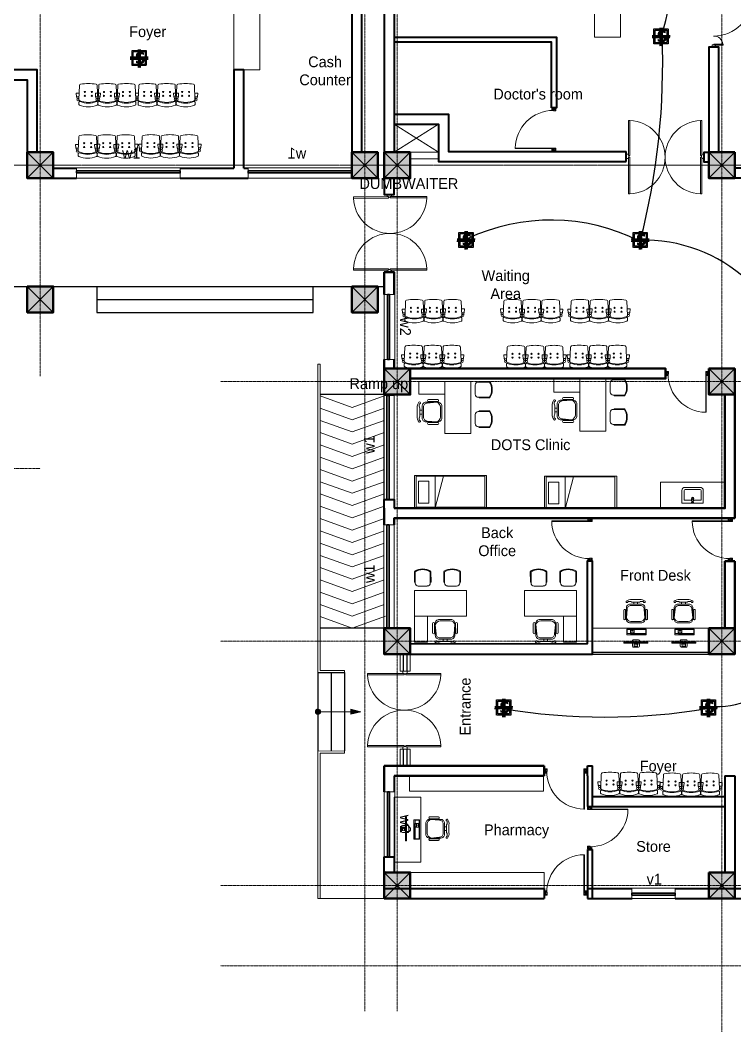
# Model space of a CAD drawing. Header units: millimetres. Extents: x 2419715 to 2617776, y 3786495 to 3864810.
# Drawn here: x 2451994 to 2468513, y 3812938 to 3836176 of the extents above; entities that cross this region are included whole.
import ezdxf

# ---------------------------------------------------------------- set-up
doc = ezdxf.new("R2010")
doc.units = ezdxf.units.MM
doc.header["$MEASUREMENT"] = 0
doc.linetypes.add('CENTER', pattern=[2, 1.25, -0.25, 0.25, -0.25])
doc.linetypes.add('DASHED', pattern=[0.75, 0.5, -0.25])
for name, color, linetype, lineweight in [('0newfurnture', 30, 'Continuous', 15), ('centreline', 52, 'CENTER', 5), ('Column-0.5', 14, 'Continuous', 50), ('Dimension- 0.15', 114, 'Continuous', 15), ('Dimension-137.5', 86, 'Continuous', 13), ('door', 41, 'Continuous', 5), ('Door Opening-0.09', 253, 'Continuous', 9), ('furniture', 34, 'Continuous', 15), ('Furniture Hospital-0.09', 44, 'Continuous', 9), ('Hatch', 9, 'Continuous', 9), ('hatch-1', 53, 'Continuous', 15), ('hidden lines', 205, 'DASHED', 5), ('Railing', 73, 'Continuous', 20), ('Sill Level', 140, 'Continuous', 20), ('stairs', 6, 'Continuous', 25), ('WALL 0.2', 7, 'Continuous', 20), ('wall 0.4', 7, 'Continuous', 40), ('Wall-0.5', 7, 'Continuous', 50), ('WINDOW', 152, 'Continuous', 30), ('Windows Plan', 152, 'Continuous', 35)]:
    doc.layers.add(name, color=color, linetype=linetype, lineweight=lineweight)
for name, color, linetype in [('conduit for speaker', 100, 'Continuous'), ('Speaker', 200, 'CENTER'), ('Text-0.2', 7, 'Continuous')]:
    doc.layers.add(name, color=color, linetype=linetype)
doc.styles.add('5P2', font='verdana.ttf', dxfattribs={"height": 500})
doc.styles.add('arial.', font='arial.ttf')

# ---------------------------------------------------------------- blocks, each defined once
blk = doc.blocks.new("door 3'3")
at = {"layer": 'door'}
for p, q in [((82769.36, -31237.4), (82769.36, -31203.37)), ((82769.84, -31203.37), (82769.36, -31203.37)), ((82769.84, -31237.4), (82769.84, -31203.37))]:
    blk.add_line(p, q, dxfattribs=at)
at = {"layer": 'door', "ltscale": 80}
for points in [[(82769.84, -31239.84), (82767.36, -31239.84), (82767.36, -31239.37), (82766.88, -31239.37), (82766.88, -31236.38), (82767.36, -31236.38), (82767.36, -31235.91), (82769.36, -31235.91), (82769.36, -31237.4), (82769.84, -31237.4)], [(82802.93, -31239.84), (82805.41, -31239.84), (82805.41, -31239.37), (82805.88, -31239.37), (82805.88, -31236.38), (82805.41, -31236.38), (82805.41, -31235.91), (82803.4, -31235.91), (82803.4, -31237.4), (82802.93, -31237.4)]]:
    blk.add_lwpolyline(points, close=True, dxfattribs=at)
blk.add_arc((82769.36, -31237.4), 34.04, 0, 89.20471, dxfattribs=at)
at = {"layer": 'Hatch'}
for centre, radius, start, end in [((82767.7, -31239.85), 2.68, 36.75824, 107.53286), ((82767.27, -31240.34), 1.96, 14.76809, 101.35249), ((82768.07, -31239.12), 3.04, 64.81981, 103.53483), ((82757.2, -31236.2), 10.64, 342.68423, 1.60142), ((82764.36, -31235.92), 4.57, 311.03249, 0.21009), ((82767.3, -31236.13), 3.25, 271.0473, 321.53187), ((82805.07, -31239.85), 2.68, 72.46714, 143.24176), ((82805.47, -31236.13), 3.25, 218.46813, 268.9527), ((82804.7, -31239.12), 3.04, 76.46517, 115.18019), ((82805.49, -31240.34), 1.96, 78.64751, 165.23191), ((82808.41, -31235.92), 4.57, 179.78991, 228.96751), ((82815.57, -31236.2), 10.64, 178.39858, 197.31577)]:
    blk.add_arc(centre, radius, start, end, dxfattribs=at)
blk = doc.blocks.new('desk')
at = {"layer": 'Furniture Hospital-0.09', "lineweight": 0}
for p, q in [((82779.05, -33204.54), (82778.82, -33204.74)), ((82778.82, -33226.13), (82778.82, -33204.74)), ((82778.08, -33213.81), (82775.81, -33213.97)), ((82775.81, -33214.25), (82775.92, -33214.25)), ((82775.81, -33214.27), (82775.9, -33214.27)), ((82775.81, -33216.59), (82775.9, -33216.59)), ((82775.81, -33216.61), (82775.92, -33216.61)), ((82778.08, -33217.05), (82775.81, -33216.89)), ((82775.92, -33212.3), (82778.82, -33212.3)), ((82777.66, -33214.44), (82778.55, -33214.44)), ((82777.66, -33214.46), (82777.66, -33214.44)), ((82777.66, -33214.46), (82778.82, -33214.46)), ((82777.66, -33216.4), (82778.82, -33216.4)), ((82777.66, -33216.43), (82777.66, -33216.4)), ((82777.66, -33216.43), (82778.55, -33216.43)), ((82777.78, -33216.4), (82777.78, -33214.46)), ((82779.63, -33212.3), (82781.02, -33212.3)), ((82775.92, -33218.56), (82778.82, -33218.56)), ((82778.82, -33226.13), (82779.05, -33226.32)), ((82779.63, -33218.56), (82781.02, -33218.56))]:
    blk.add_line(p, q, dxfattribs=at)
at = {"layer": 'Furniture Hospital-0.09', "lineweight": 0, "ltscale": 100}
for p, q in [((82786.19, -33223.54), (82786.19, -33206.09)), ((82786.19, -33206.09), (82791.32, -33206.09)), ((82786.51, -33207.8), (82787.14, -33207.8)), ((82786.51, -33217.09), (82786.51, -33207.8)), ((82786.57, -33206.96), (82786.57, -33206.39)), ((82786.57, -33206.39), (82787.14, -33206.39)), ((82787.14, -33206.96), (82786.57, -33206.96)), ((82787.14, -33206.39), (82787.14, -33206.96)), ((82787.14, -33207.8), (82787.14, -33217.09)), ((82787.44, -33217.12), (82787.44, -33206.33)), ((82787.44, -33206.33), (82791.11, -33206.33)), ((82791.11, -33206.33), (82791.11, -33217.12)), ((82791.32, -33206.09), (82791.32, -33223.54)), ((82787.14, -33217.09), (82786.51, -33217.09)), ((82786.54, -33219.95), (82786.54, -33217.6)), ((82786.54, -33217.6), (82787.14, -33217.6)), ((82787.14, -33217.6), (82787.14, -33219.95)), ((82791.11, -33217.12), (82787.44, -33217.12)), ((82787.5, -33220.04), (82787.5, -33217.45)), ((82787.5, -33217.45), (82788.59, -33217.45)), ((82788.59, -33217.45), (82788.59, -33220.04)), ((82790.54, -33217.57), (82790.99, -33217.57)), ((82790.54, -33218.45), (82790.54, -33217.57)), ((82790.99, -33217.57), (82790.99, -33220.07)), ((82791.32, -33223.54), (82786.19, -33223.54)), ((82787.14, -33219.95), (82786.54, -33219.95)), ((82788.59, -33220.04), (82787.5, -33220.04)), ((82787.5, -33223.2), (82787.5, -33220.34)), ((82787.5, -33220.34), (82791.08, -33220.34)), ((82791.08, -33223.2), (82787.5, -33223.2)), ((82790.03, -33219.2), (82790.03, -33218.45)), ((82790.03, -33218.45), (82790.54, -33218.45)), ((82790.54, -33219.2), (82790.03, -33219.2)), ((82790.54, -33220.07), (82790.54, -33219.2)), ((82790.99, -33220.07), (82790.54, -33220.07)), ((82791.08, -33220.34), (82791.08, -33223.2))]:
    blk.add_line(p, q, dxfattribs=at)
at = {"layer": 'Furniture Hospital-0.09', "ltscale": 6}
for p, q in [((82800.5, -33204.96), (82808.49, -33204.96)), ((82800.5, -33206.58), (82808.49, -33206.58)), ((82813.91, -33213.95), (82815.89, -33213.95)), ((82813.91, -33217.32), (82815.89, -33217.32)), ((82800.5, -33224.69), (82808.49, -33224.69)), ((82800.5, -33226.31), (82808.49, -33226.31))]:
    blk.add_line(p, q, dxfattribs=at)
at = {"layer": 'Furniture Hospital-0.09', "lineweight": 0}
for points in [[(82779.63, -33226.32), (82779.63, -33204.54), (82779.05, -33204.54), (82779.05, -33226.32), (82779.63, -33226.32)], [(82775.23, -33217.86), (82775.23, -33213)], [(82775.81, -33216.89), (82775.81, -33213.97)], [(82775.9, -33216.59), (82775.9, -33214.27)], [(82775.92, -33216.61), (82775.92, -33214.25)], [(82781.72, -33217.86), (82781.72, -33213)]]:
    blk.add_lwpolyline(points, dxfattribs=at)
at = {"layer": 'Furniture Hospital-0.09', "ltscale": 6}
for points in [[(82797.14, -33215.63), (82797.14, -33210.58, -0.414214), (82800.51, -33207.21), (82810.61, -33207.21, -0.418376), (82813.91, -33210.58), (82813.91, -33215.63)], [(82798.2, -33215.63), (82798.2, -33211.34, -0.28028), (82801.57, -33207.21), (82809.51, -33207.97, -0.418376), (82812.81, -33211.34), (82812.81, -33215.63)], [(82816.29, -33208.59, -0.214578), (82815.89, -33212.17), (82815.89, -33215.63)], [(82816.6, -33207.07, -0.207066), (82818.07, -33212.19), (82818.07, -33215.63)], [(82797.14, -33215.63), (82797.14, -33220.69, 0.414214), (82800.51, -33224.06), (82810.61, -33224.06, 0.418376), (82813.91, -33220.69), (82813.91, -33215.63)], [(82798.2, -33215.63), (82798.2, -33219.93, 0.28028), (82801.57, -33224.06), (82809.51, -33223.3, 0.418376), (82812.81, -33219.93), (82812.81, -33215.63)], [(82816.29, -33222.68, 0.214578), (82815.89, -33219.1), (82815.89, -33215.63)], [(82816.6, -33224.2, 0.207066), (82818.07, -33219.08), (82818.07, -33215.63)]]:
    blk.add_lwpolyline(points, format="xyb", dxfattribs=at)
at = {"layer": 'Furniture Hospital-0.09', "lineweight": 0}
for points in [[(82778.08, -33213.81, -0.263666), (82778.48, -33213.95), (82778.55, -33214.07), (82778.55, -33214.44)], [(82778.08, -33217.05, 0.263666), (82778.48, -33216.91), (82778.55, -33216.79), (82778.55, -33216.43)]]:
    blk.add_lwpolyline(points, format="xyb", dxfattribs=at)
for centre, radius in [((82775.38, -33213.84), 0.0699), ((82775.38, -33214.41), 0.0699), ((82775.38, -33214.99), 0.0699), ((82775.38, -33215.57), 0.0699), ((82775.38, -33216.15), 0.0699), ((82775.38, -33216.73), 0.0699), ((82775.38, -33217.31), 0.0699), ((82779.34, -33213.98), 0.0463), ((82779.34, -33216.88), 0.0463), ((82775.38, -33217.89), 0.0699)]:
    blk.add_circle(centre, radius, dxfattribs=at)
at = {"layer": 'Furniture Hospital-0.09', "ltscale": 6}
for centre, radius, start, end in [((82800.65, -33205.77), 0.824, 100.57806, 259.64196), ((82808.49, -33205.77), 0.812, 270, 90), ((82816.19, -33207.78), 0.823, 59.8228, 277.53485), ((82800.65, -33225.5), 0.824, 100.35804, 259.42194), ((82808.49, -33225.5), 0.812, 270, 90), ((82816.19, -33223.49), 0.823, 82.46515, 300.1772)]:
    blk.add_arc(centre, radius, start, end, dxfattribs=at)
at = {"layer": 'Furniture Hospital-0.09', "lineweight": 0}
for centre, start, end in [((82775.92, -33213), 90, 180), ((82781.02, -33213), 0, 90), ((82775.92, -33217.86), 180, 270), ((82781.02, -33217.86), 270, 0)]:
    blk.add_arc(centre, 0.695, start, end, dxfattribs=at)
blk = doc.blocks.new('BANCAS')
at = {"layer": 'Furniture Hospital-0.09'}
for p, q in [((-0.236, -0.247), (-0.314, -0.247)), ((-0.309, -0.347), (-0.314, -0.247)), ((0.314, -0.25), (0.236, -0.25)), ((0.309, -0.35), (0.314, -0.25)), ((-0.241, -0.347), (-0.309, -0.347)), ((-0.294, -0.405), (-0.3, -0.347)), ((-0.256, -0.405), (-0.25, -0.347)), ((0.309, -0.35), (0.241, -0.35)), ((0.256, -0.409), (0.25, -0.35)), ((0.294, -0.409), (0.3, -0.35))]:
    blk.add_line(p, q, dxfattribs=at)
blk.add_lwpolyline([(0.227, -0.048, 0.346546), (0.203, -0.019, 0.095695), (-0.203, -0.019, 0.346546), (-0.227, -0.048), (-0.244, -0.417, 0.318973), (-0.225, -0.447, 0.193005), (0.225, -0.447, 0.318973), (0.244, -0.417)], format="xyb", close=True, dxfattribs=at)
blk.add_lwpolyline([(-0.245, -0.522), (-0.245, -0.489, -0.522832), (-0.218, -0.471, 0.18), (0.218, -0.471, -0.522832), (0.245, -0.489), (0.245, -0.547, -0.306573), (0.232, -0.565, -0.192782), (-0.232, -0.565, -0.306573), (-0.245, -0.547), (-0.245, -0.504)], format="xyb", dxfattribs=at)
for centre, radius in [((-0.09, -0.22), 0.015), ((0.09, -0.22), 0.015), ((-0.275, -0.422), 0.025), ((-0.09, -0.32), 0.015), ((0.09, -0.32), 0.015), ((0.275, -0.425), 0.025)]:
    blk.add_circle(centre, radius, dxfattribs=at)
blk = doc.blocks.new('A$C72AE6952')
at = {"ltscale": 20, "xscale": 800, "yscale": 800, "zscale": 800, "row_count": 1, "column_count": 3, "row_spacing": 0, "column_spacing": 440.0000000000001}
blk.add_blockref('BANCAS', (-440, 0), dxfattribs=at)
blk = doc.blocks.new('MAIN DOOR')
at = {"layer": 'door', "ltscale": 1000}
for points in [[(2313.47, 188.53), (2347.4, 188.53), (2347.4, 187.28), (2313.47, 187.28)], [(2381.32, 188.53), (2348.88, 188.53), (2348.88, 187.28), (2381.32, 187.28)]]:
    blk.add_lwpolyline(points, close=True, dxfattribs=at)
for points in [[(2346.08, 190.6), (2346.08, 188.53)], [(2348.88, 188.12), (2347.4, 188.12), (2347.4, 188.53), (2346.08, 188.53), (2346.08, 190.6), (2350.2, 190.6)], [(2347.4, 188.12), (2348.88, 188.12), (2348.88, 188.53), (2350.2, 188.53), (2350.2, 190.6), (2346.08, 190.6)], [(2350.2, 190.6), (2350.2, 188.53)], [(2313.41, 120.66), (2347.33, 120.66), (2347.33, 121.91), (2313.41, 121.91), (2313.41, 120.66)], [(2348.82, 121.07), (2347.33, 121.07), (2347.33, 120.66), (2346.01, 120.66), (2346.01, 118.6), (2350.14, 118.6)], [(2347.33, 121.07), (2348.82, 121.07), (2348.82, 120.66), (2350.14, 120.66), (2350.14, 118.6), (2346.01, 118.6)], [(2381.26, 120.66), (2348.82, 120.66), (2348.82, 121.91), (2381.26, 121.91), (2381.26, 120.66)], [(2346.01, 118.6), (2346.01, 120.66)], [(2350.14, 118.6), (2350.14, 120.66)]]:
    blk.add_lwpolyline(points, dxfattribs=at)
at = {"layer": 'Door Opening-0.09', "ltscale": 1000}
for centre, radius, start, end in [((2347.4, 188.53), 33.94, 182.11678, 357.88255), ((2347.33, 120.66), 33.95, 2.11669, 177.88264)]:
    blk.add_arc(centre, radius, start, end, dxfattribs=at)
at = {"layer": 'WINDOW', "ltscale": 5}
blk.add_line((2350.14, 190.6), (2350.14, 190.6), dxfattribs=at)
blk = doc.blocks.new("door 5'")
at = {"layer": 'door', "ltscale": 1000}
for points in [[(2177525, 4317078), (2177525, 4317062), (2177516, 4317062), (2177516, 4317020), (2177473, 4317020), (2177474, 4317105)], [(2177525, 4317062), (2177525, 4317105), (2177474, 4317105), (2177473, 4317020)], [(2177473, 4317020), (2177516, 4317020)], [(2177474, 4317105), (2177516, 4317105)], [(2178697, 4316120), (2178697, 4317060), (2178671, 4317060), (2178671, 4316120), (2178697, 4316120)], [(2178689, 4317076), (2178689, 4317060), (2178697, 4317060), (2178697, 4317018), (2178740, 4317018), (2178740, 4317104)], [(2178689, 4317060), (2178689, 4317104), (2178740, 4317104), (2178740, 4317018)], [(2178740, 4317018), (2178697, 4317018)]]:
    blk.add_lwpolyline(points, dxfattribs=at)
blk.add_lwpolyline([(2177516, 4316839), (2177516, 4317062), (2177543, 4317062), (2177543, 4316839)], close=True, dxfattribs=at)
at = {"layer": 'Door Opening-0.09', "ltscale": 1000}
for centre, radius, start, end in [((2177516, 4317062), 224, 276.6944, 2.344), ((2178697, 4317076), 957, 180.3416, 268.4244)]:
    blk.add_arc(centre, radius, start, end, dxfattribs=at)
at = {"layer": 'WINDOW', "ltscale": 5}
blk.add_line((2177474, 4317104), (2177474, 4317104), dxfattribs=at)
blk = doc.blocks.new('d1')
at = {"layer": 'door'}
for p, q in [((2442.75, 10745.72), (2408.32, 10745.72)), ((2442.75, 10746.15), (2408.33, 10746.15)), ((2408.33, 10746.15), (2408.33, 10745.72))]:
    blk.add_line(p, q, dxfattribs=at)
at = {"layer": 'door', "ltscale": 80}
for points in [[(2445, 10779.7), (2445, 10781.99), (2444.56, 10781.99), (2444.56, 10782.43), (2441.8, 10782.43), (2441.8, 10781.99), (2441.36, 10781.99), (2441.36, 10780.14), (2442.75, 10780.14), (2442.75, 10779.7)], [(2445, 10746.15), (2445, 10743.87), (2444.56, 10743.87), (2444.56, 10743.43), (2441.8, 10743.43), (2441.8, 10743.87), (2441.36, 10743.87), (2441.36, 10745.72), (2442.75, 10745.72), (2442.75, 10746.15)]]:
    blk.add_lwpolyline(points, close=True, dxfattribs=at)
at = {"layer": 'Door Opening-0.09', "ltscale": 80}
blk.add_arc((2442.75, 10745.72), 34.42, 90, 179.27403, dxfattribs=at)
at = {"layer": 'hidden lines'}
for centre, radius, start, end in [((2441.64, 10791.37), 9.82, 268.39858, 287.31577), ((2441.38, 10784.76), 4.22, 269.78991, 318.96751), ((2444.33, 10781.34), 2.81, 166.46517, 205.18019), ((2445.01, 10781.68), 2.48, 162.46714, 233.24176), ((2441.57, 10782.05), 3, 308.46813, 358.9527), ((2445.46, 10782.07), 1.81, 168.64751, 255.23191), ((2441.64, 10734.49), 9.82, 72.68423, 91.60142), ((2441.38, 10741.1), 4.22, 41.03249, 90.21009), ((2444.33, 10744.52), 2.81, 154.81981, 193.53483), ((2445.01, 10744.18), 2.48, 126.75824, 197.53286), ((2441.57, 10743.81), 3, 1.0473, 51.53187), ((2445.46, 10743.79), 1.81, 104.76809, 191.35249)]:
    blk.add_arc(centre, radius, start, end, dxfattribs=at)
blk = doc.blocks.new('2ft column')
at = {"layer": 'Hatch', "ltscale": 5}
h = blk.add_hatch(color=256, dxfattribs=at)
h.dxf.hatch_style = 1
h.paths.add_polyline_path([(2207385, 4176559), (2207985, 4176559), (2207985, 4175959), (2207385, 4175959)])
at = {"layer": 'Column-0.5', "ltscale": 5}
blk.add_lwpolyline([(2207385, 4176559), (2207985, 4176559), (2207985, 4175959), (2207385, 4175959)], close=True, dxfattribs=at)
at = {"layer": 'Defpoints', "ltscale": 5}
for points in [[(2207985, 4176559), (2207385, 4175959)], [(2207985, 4175959), (2207385, 4176559)]]:
    blk.add_lwpolyline(points, dxfattribs=at)
blk = doc.blocks.new('main grid')
at = {"layer": 'centreline', "ltscale": 5}
for p, q in [((2533911, 4018930), (2533911, 3991299)), ((2541411, 4018930), (2541411, 3976624)), ((2542161, 4018930), (2542161, 3976624)), ((2549661, 4018930), (2549661, 3976624)), ((2559388, 3996172), (2515045, 3996172)), ((2559988, 3996172), (2515645, 3996172)), ((2559988, 3991172), (2538074, 3991172)), ((2533911, 3989164), (2515100, 3989164)), ((2559988, 3985172), (2538074, 3985172)), ((2559988, 3979531), (2538074, 3979531))]:
    blk.add_line(p, q, dxfattribs=at)
at = {"layer": 'Hatch'}
for p in [(326226, -180087), (333726, -180087), (326226, -183187), (333726, -183187), (334476, -185087), (341976, -185087), (334476, -191087), (341976, -191087), (334476, -196728), (341976, -196728)]:
    blk.add_blockref('2ft column', p, dxfattribs=at)
at = {"layer": 'Hatch', "xscale": -1}
for p in [(4749846, -180087), (4757346, -180087)]:
    blk.add_blockref('2ft column', p, dxfattribs=at)
blk = doc.blocks.new('TAP')
at = {"layer": 'Furniture Hospital-0.09', "linetype": 'Continuous'}
for p, q in [((0, 38), (0, -38)), ((5, 38), (0, 38)), ((5, 38), (5, -38)), ((30, 25), (5, 25)), ((30, 0), (5, 0)), ((30, 25), (30, -25)), ((56, 16), (30, 16)), ((51, 7), (48, 8)), ((59, 19), (57, 22)), ((73, 24), (73, 27)), ((88, 20), (89, 22)), ((97, 15), (125, 12)), ((97, 8), (100, 9)), ((5, -38), (0, -38)), ((30, -25), (5, -25)), ((56, -16), (30, -16)), ((51, -8), (48, -9)), ((60, -20), (58, -22)), ((74, -24), (74, -27)), ((88, -19), (90, -22)), ((97, -7), (100, -8)), ((97, -15), (125, -12))]:
    blk.add_line(p, q, dxfattribs=at)
for radius in [21.2, 19.7]:
    blk.add_circle((74, 0), radius, dxfattribs=at)
for centre, radius, start, end in [((74, 0), 27.2, 163.0512, 199.0512), ((74, 0), 24.2, 127.0512, 163.0512), ((74, 0), 27.2, 91.0512, 127.0512), ((74, 0), 24.2, 55.0512, 91.0512), ((74, 0), 27.2, 19.0512, 55.0512), ((74, 0), 24.2, 343.0512, 19.0512), ((95, 0), 32.6, 337.45, 22.55), ((74, 0), 24.2, 199.0512, 235.0512), ((74, 0), 27.2, 235.0512, 271.0512), ((74, 0), 24.2, 271.0512, 307.0512), ((74, 0), 27.2, 307.0512, 343.0512)]:
    blk.add_arc(centre, radius, start, end, dxfattribs=at)
blk = doc.blocks.new('bazin')
at = {"layer": '0newfurnture', "ltscale": 5}
for p, q in [((2434577, 4011590), (2435069, 4011590)), ((2434577, 4011295), (2434577, 4011590)), ((2434626, 4011295), (2434626, 4011516)), ((2434626, 4011516), (2434799, 4011516)), ((2434847, 4011516), (2435020, 4011516)), ((2435020, 4011516), (2435020, 4011295)), ((2435069, 4011590), (2435069, 4011295)), ((2434996, 4011270), (2434651, 4011270)), ((2434996, 4011221), (2434651, 4011221))]:
    blk.add_line(p, q, dxfattribs=at)
blk.add_circle((2434823, 4011477), 25.6, dxfattribs=at)
for centre, radius, start, end in [((2434651, 4011295), 73.8, 180, 270), ((2434651, 4011295), 24.6, 180, 270), ((2434996, 4011295), 73.8, 270, 0), ((2434996, 4011295), 24.6, 270, 0)]:
    blk.add_arc(centre, radius, start, end, dxfattribs=at)
at = {"layer": '0newfurnture', "ltscale": 5, "xscale": 0.9842520018725999, "yscale": 0.9842520018725999, "zscale": 0.9842520018725999, "rotation": 270}
blk.add_blockref('TAP', (2434823, 4011590), dxfattribs=at)
blk = doc.blocks.new('ADHIKRIT')
at = {"layer": 'furniture'}
for p, q in [((-245, 1046), (-569, 1047)), ((900, 1351), (0, 1351)), ((0, 1351), (0, -450)), ((0, 741), (0, 1351)), ((900, -450), (900, 1351)), ((1187, 1121), (1153, 1121)), ((1187, 1145), (1558, 1147)), ((1187, 1145), (1187, 1121)), ((1187, 1121), (1545, 1123)), ((-245, 980), (-569, 981)), ((1048, 956), (1048, 1014)), ((1050, 758), (1050, 711)), ((1050, 700), (1050, 711)), ((-789, 683), (-869, 683)), ((-789, 547), (-869, 547)), ((1189, 595), (1157, 595)), ((1187, 595), (1187, 571)), ((1187, 571), (1558, 573)), ((1189, 595), (1286, 595)), ((1287, 595), (1545, 597)), ((-900, 0), (0, 0)), ((-900, -450), (-900, 0)), ((-247, 247), (-571, 248)), ((-247, 182), (-571, 182)), ((1189, 102), (1157, 102)), ((1187, 126), (1558, 124)), ((1187, 102), (1187, 126)), ((1189, 102), (1286, 101)), ((1287, 101), (1545, 100)), ((1048, -260), (1048, -318)), ((1050, -4), (1050, -14)), ((1050, -61), (1050, -14)), ((0, -450), (-900, -450)), ((0, -450), (900, -450)), ((1187, -425), (1153, -425)), ((1187, -425), (1545, -426)), ((1187, -449), (1187, -425)), ((1187, -449), (1558, -450))]:
    blk.add_line(p, q, dxfattribs=at)
for points in [[(-897, 962, 0.207066), (-957, 755), (-957, 615)], [(-885, 900, 0.214578), (-869, 755), (-869, 615)], [(-110, 614), (-109, 818, 0.414214), (-246, 955), (-655, 956, 0.418376), (-789, 820), (-789, 615)], [(-153, 614), (-152, 788, 0.28028), (-288, 955), (-610, 925, 0.418376), (-744, 789), (-745, 615)], [(-899, 268, -0.207066), (-958, 476), (-957, 615)], [(-886, 330, -0.214578), (-870, 475), (-869, 615)], [(-110, 614), (-110, 409, -0.414214), (-247, 273), (-656, 274, -0.418376), (-790, 410), (-789, 615)], [(-153, 614), (-153, 440, -0.28028), (-290, 273), (-612, 304, -0.418376), (-745, 441), (-745, 615)]]:
    blk.add_lwpolyline(points, format="xyb", dxfattribs=at)
for centre, radius, start, end in [((-569, 1014), 32.9, 89.8702, 269.8702), ((-245, 1013), 32.9, 269.8702, 89.8702), ((1154, 1015), 106, 90.3083, 180.3083), ((1203, 1157), 39.5, 294.3355, 296.5711), ((1099, 860), 518, 329.4756, 30.5244), ((1099, 860), 542, 328.0257, 31.9845), ((-881, 933), 33.3, 262.3354, 120.0474), ((1753, 864), 711, 172.5908, 188.6233), ((1157, 701), 106, 180.3083, 270.3083), ((-882, 297), 33.3, 239.693, 97.4051), ((-571, 215), 32.9, 89.8702, 269.8702), ((-253, 214), 33.4, 280.4483, 79.5122), ((1157, -4), 106, 89.6917, 179.6917), ((1099, -163), 518, 329.4756, 30.5244), ((1099, -163), 542, 328.0155, 31.9743), ((1753, -168), 711, 171.3767, 187.4092), ((1154, -319), 106, 179.6917, 269.6917), ((1203, -461), 39.5, 63.4289, 65.6645)]:
    blk.add_arc(centre, radius, start, end, dxfattribs=at)
blk = doc.blocks.new('BED')
at = {"layer": 'Furniture Hospital-0.09'}
for p, q in [((-2.12, 0.475), (-2.12, -0.475)), ((-2.12, -0.475), (-2.12, 0.475)), ((-0.008, 0.475), (-2.12, 0.475)), ((-2.07, 0.475), (-2.07, -0.475)), ((-0.058, 0.455), (-2.07, 0.455)), ((-0.855, -0.455), (-0.61, 0.475)), ((-0.61, 0.475), (-0.61, -0.455)), ((-0.425, 0.336), (-0.426, -0.303)), ((-0.425, 0.336), (-0.121, 0.336)), ((-0.121, -0.303), (-0.121, 0.336)), ((-0.058, -0.475), (-0.058, 0.475)), ((-0.008, -0.475), (-0.008, 0.475)), ((-2.12, -0.475), (-0.008, -0.475)), ((-2.07, -0.455), (-0.058, -0.455)), ((-0.426, -0.303), (-0.121, -0.303))]:
    blk.add_line(p, q, dxfattribs=at)
blk = doc.blocks.new('w1')
at = {"layer": 'Sill Level'}
blk.add_lwpolyline([(2460641, 3827503), (2460641, 3825103), (2460401, 3825103), (2460401, 3827503)], close=True, dxfattribs=at)
at = {"layer": 'Windows Plan'}
blk.add_lwpolyline([(2460521, 3825103), (2460521, 3827503), (2460473, 3827503), (2460473, 3825103)], close=True, dxfattribs=at)
at = {"layer": 'Text-0.2', "ltscale": 5, "insert": (2460188, 3826157), "char_height": 250, "attachment_point": 7, "rotation": 90.0008, "style": 'arial.'}
blk.add_mtext('{\\fStylus BT|b0|i0|c0|p34;w1}', dxfattribs=at)
blk = doc.blocks.new('w2')
at = {"layer": 'Sill Level'}
blk.add_lwpolyline([(2444138, 3818930), (2445638, 3818930), (2445638, 3818690), (2444138, 3818690)], close=True, dxfattribs=at)
at = {"layer": 'Windows Plan'}
blk.add_lwpolyline([(2445638, 3818810), (2444138, 3818810), (2444138, 3818762), (2445638, 3818762)], close=True, dxfattribs=at)
at = {"layer": 'Text-0.2', "ltscale": 5, "insert": (2444664, 3819054), "char_height": 250, "attachment_point": 7, "rotation": 0.0008, "style": 'arial.'}
blk.add_mtext('{\\fStylus BT|b0|i0|c0|p34;w2}', dxfattribs=at)
blk = doc.blocks.new('v1')
at = {"layer": 'Sill Level'}
blk.add_lwpolyline([(2446591, 3818940), (2447591, 3818940), (2447591, 3818700), (2446591, 3818700)], close=True, dxfattribs=at)
at = {"layer": 'Windows Plan'}
blk.add_lwpolyline([(2447591, 3818820), (2446591, 3818820), (2446591, 3818772), (2447591, 3818772)], close=True, dxfattribs=at)
at = {"layer": 'Text-0.2', "ltscale": 5, "insert": (2446930, 3819021), "char_height": 250, "attachment_point": 7, "rotation": 0.0008, "style": 'arial.'}
blk.add_mtext('{\\fStylus BT|b0|i0|c0|p34;v1}', dxfattribs=at)
blk = doc.blocks.new('Speaker')
at = {"layer": 'Speaker', "ltscale": 3}
for p, q in [((1441963.9, -1133851.7), (1442123.7, -1133851.7)), ((1442033.3, -1133785.1), (1442033.3, -1133947.9)), ((1442043.3, -1133785.1), (1442043.3, -1133947.9)), ((1442053.3, -1133785.6), (1442053.3, -1133947.9)), ((1441963.2, -1133871.7), (1442122.2, -1133871.7)), ((1441964.3, -1133861.7), (1442123.3, -1133861.7))]:
    blk.add_line(p, q, dxfattribs=at)
for points in [[(1441980.9, -1133794.7), (1442105.8, -1133794.7), (1442105.8, -1133928.6), (1441980.9, -1133928.6)], [(1441990.9, -1133804.7), (1442095.8, -1133804.7), (1442095.8, -1133918.6), (1441990.9, -1133918.6)]]:
    blk.add_lwpolyline(points, close=True, dxfattribs=at)
at = {"layer": 'Speaker', "ltscale": 3, "insert": (1442003.5, -1133810.2), "char_height": 99.941, "width": 119.93, "attachment_point": 1, "style": '5P2'}
blk.add_mtext('{\\fVerdana|b1|i0|c0|p34;S}', dxfattribs=at)

msp = doc.modelspace()

# ---------------------------------------------------------------- hatches: boundary and pattern name
at = {"layer": 'Dimension- 0.15', "ltscale": 5}
h = msp.add_hatch(dxfattribs=at)
h.set_pattern_fill('ANSI31', color=256, scale=25.555556)
h.set_pattern_definition([(45, (340362.5542, 4615406.3756), (-2.258813329, 2.258813329), [])])
h.paths.add_polyline_path([(2458878, 3820137), (2458878, 3820197), (2458819, 3820197, 0.414214)])
h.paths.add_polyline_path([(2458878, 3820137, 0.414214), (2458937, 3820197), (2458878, 3820197)])
h.paths.add_polyline_path([(2458878, 3820197), (2458937, 3820197, 0.414214), (2458878, 3820256)])
h.paths.add_polyline_path([(2458819, 3820197), (2458878, 3820197), (2458878, 3820256, 0.414214)])

# ---------------------------------------------------------------- linework, layer by layer
at = {"layer": '0newfurnture', "ltscale": 5}
msp.add_lwpolyline([(2466792, 3825499), (2468281, 3825499), (2468281, 3824899), (2466792, 3824899)], close=True, dxfattribs=at)
at = {"layer": 'centreline', "ltscale": 5}
for p, q in [((2452461, 3855582), (2452461, 3827952)), ((2468211, 3855582), (2468211, 3807642)), ((2484429, 3832824), (2441910, 3832824)), ((2484429, 3814324), (2456625, 3814324))]:
    msp.add_line(p, q, dxfattribs=at)
at = {"layer": 'conduit for speaker', "ltscale": 5}
for centre, radius, start, end in [((2454277, 3839061), 12965, 345.547, 10.3361), ((2450414, 3835170), 16431, 345.5577, 2.2835), ((2464259, 3827012), 4544, 63.314, 115.187), ((2466435, 3827610), 3479, 2.6773, 92.2314), ((2468102, 3822187), 1874, 264.664, 22.5766), ((2465509, 3834532), 14458, 260.579, 279.421)]:
    msp.add_arc(centre, radius, start, end, dxfattribs=at)
at = {"layer": 'Dimension- 0.15', "ltscale": 5}
for p, q in [((2459637, 3820254), (2459637, 3820139)), ((2459867, 3820197), (2459637, 3820254)), ((2459637, 3820139), (2459867, 3820197))]:
    msp.add_line(p, q, dxfattribs=at)
msp.add_lwpolyline([(2459637, 3820197), (2458878, 3820197)], dxfattribs=at)
msp.add_circle((2458878, 3820197), 59.1, dxfattribs=at)
msp.add_solid([(2459637, 3820254), (2459867, 3820197), (2459637, 3820139)], dxfattribs=at)
at = {"layer": 'Dimension-137.5', "ltscale": 5}
msp.add_line((2459637, 3820197), (2459867, 3820197), dxfattribs=at)
at = {"layer": 'Furniture Hospital-0.09', "ltscale": 30}
for points in [[(2465871, 3837984), (2465271, 3837984), (2465271, 3835784), (2465871, 3835784)], [(2457531, 3837024), (2456931, 3837024), (2456931, 3835024), (2457531, 3835024)]]:
    msp.add_lwpolyline(points, close=True, dxfattribs=at)
at = {"layer": 'Furniture Hospital-0.09', "ltscale": 5}
msp.add_lwpolyline([(2465223, 3822124), (2467911, 3822124)], dxfattribs=at)
at = {"layer": 'Furniture Hospital-0.09'}
for points in [[(2460994, 3818729), (2464086, 3818729), (2464086, 3818359), (2460994, 3818359)], [(2460641, 3818220), (2461255, 3818220), (2461255, 3816717), (2460641, 3816717)], [(2461011, 3816483), (2464103, 3816483), (2464103, 3816113), (2461011, 3816113)]]:
    msp.add_lwpolyline(points, close=True, dxfattribs=at)
at = {"layer": 'Hatch', "ltscale": 5}
for points in [[(2461661, 3833774), (2460641, 3833124)], [(2460641, 3833774), (2461661, 3833124)]]:
    msp.add_lwpolyline(points, dxfattribs=at)
at = {"layer": 'hatch-1', "color": 4, "lineweight": 0, "ltscale": 5}
for points in [[(2460411, 3827496), (2459670, 3827227), (2458929, 3827496)], [(2460411, 3827212), (2459670, 3826944), (2458929, 3827212)], [(2460411, 3826929), (2459670, 3826660), (2458929, 3826929)], [(2460411, 3826645), (2459670, 3826377), (2458929, 3826645)], [(2460411, 3826362), (2459670, 3826093), (2458929, 3826362)], [(2460411, 3826078), (2459670, 3825810), (2458929, 3826078)], [(2460411, 3825795), (2459670, 3825526), (2458929, 3825795)], [(2460411, 3825511), (2459670, 3825243), (2458929, 3825511)], [(2460411, 3825228), (2459670, 3824959), (2458929, 3825228)], [(2460411, 3824944), (2459670, 3824676), (2458929, 3824944)], [(2460411, 3824661), (2459670, 3824392), (2458929, 3824661)], [(2460411, 3824377), (2459670, 3824109), (2458929, 3824377)], [(2460411, 3824094), (2459670, 3823825), (2458929, 3824094)], [(2460411, 3823810), (2459670, 3823542), (2458929, 3823810)], [(2460411, 3823527), (2459670, 3823258), (2458929, 3823527)], [(2460411, 3823243), (2459670, 3822975), (2458929, 3823243)], [(2460411, 3822960), (2459670, 3822691), (2458929, 3822960)], [(2460411, 3822676), (2459670, 3822408), (2458929, 3822676)], [(2460437, 3822402), (2459670, 3822124), (2458929, 3822393)]]:
    msp.add_lwpolyline(points, dxfattribs=at)
at = {"layer": 'Railing', "ltscale": 5}
msp.add_lwpolyline([(2458878, 3828225), (2458929, 3828225), (2458929, 3821152), (2459491, 3821152), (2459491, 3821101), (2458878, 3821101)], close=True, dxfattribs=at)
msp.add_lwpolyline([(2460411, 3815884), (2458878, 3815884), (2458878, 3819288), (2459491, 3819292), (2459491, 3819242), (2458928, 3819238), (2458928, 3815884), (2460411, 3815884)], dxfattribs=at)
at = {"layer": 'stairs', "ltscale": 5}
for p, q in [((2460411, 3822124), (2458929, 3822124)), ((2458878, 3821101), (2458878, 3819288)), ((2459184, 3821101), (2459184, 3819288))]:
    msp.add_line(p, q, dxfattribs=at)
for points in [[(2444661, 3832524), (2444661, 3830024), (2460411, 3830024)], [(2453764, 3830024), (2453764, 3829424), (2458764, 3829424), (2458764, 3830024)], [(2453764, 3829724), (2458764, 3829724)], [(2460411, 3827524), (2458929, 3827524)], [(2458878, 3821101), (2459491, 3821101)], [(2459491, 3821101), (2459491, 3819292)]]:
    msp.add_lwpolyline(points, dxfattribs=at)
at = {"layer": 'WALL 0.2', "ltscale": 5}
for points in [[(2461011, 3833124), (2461661, 3833124)], [(2461011, 3832974), (2461661, 3832974)], [(2460411, 3827524), (2460411, 3824899)], [(2460641, 3827524), (2460641, 3824899)], [(2460775, 3821524), (2460775, 3821134)], [(2461005, 3821524), (2461005, 3821134)], [(2461005, 3821134), (2460775, 3821134)], [(2460775, 3819334), (2460775, 3818943)], [(2461005, 3819334), (2460775, 3819334)], [(2461005, 3819334), (2461005, 3818943)]]:
    msp.add_lwpolyline(points, dxfattribs=at)
at = {"layer": 'wall 0.4', "ltscale": 5}
for p, q in [((2462609, 3833142), (2464273, 3833142)), ((2466001, 3832912), (2466001, 3833142)), ((2465103, 3818713), (2465103, 3818943)), ((2465103, 3818943), (2465223, 3818943)), ((2465223, 3818010), (2465223, 3818943)), ((2460411, 3818713), (2460411, 3818643)), ((2460641, 3818713), (2460641, 3818343)), ((2465103, 3818713), (2465103, 3818010)), ((2468281, 3818713), (2468281, 3816483)), ((2468281, 3818713), (2468511, 3818713)), ((2468511, 3818713), (2468511, 3816483)), ((2465223, 3818240), (2468281, 3818240)), ((2465103, 3818010), (2468281, 3818010)), ((2465103, 3817010), (2465103, 3815883)), ((2465103, 3817010), (2465223, 3817010)), ((2465223, 3815883), (2465223, 3817010)), ((2460411, 3816514), (2460411, 3816483)), ((2460641, 3816514), (2460641, 3816483)), ((2464103, 3816113), (2464103, 3815883))]:
    msp.add_line(p, q, dxfattribs=at)
for points in [[(2459661, 3840024), (2459661, 3833124)], [(2459891, 3833124), (2459891, 3840024)], [(2460411, 3840024), (2460411, 3833124)], [(2460641, 3840024), (2460641, 3833124)], [(2460641, 3835784), (2464393, 3835784), (2464393, 3834146), (2464273, 3834146)], [(2464273, 3834146), (2464273, 3835664), (2460641, 3835664)], [(2468141, 3833124), (2468141, 3835554), (2467911, 3835554), (2467911, 3833124)], [(2452391, 3833124), (2452391, 3835024), (2451211, 3835024), (2451211, 3834794), (2452161, 3834794), (2452161, 3833124)], [(2457161, 3832754), (2457161, 3835024), (2456931, 3835024), (2456931, 3832754)], [(2460641, 3834004), (2461891, 3834004), (2461891, 3833142), (2466001, 3833142)], [(2460641, 3833774), (2461661, 3833774), (2461661, 3832912), (2466001, 3832912)], [(2467911, 3832894), (2467801, 3832894), (2467801, 3833124), (2467911, 3833124)], [(2452761, 3832754), (2453296, 3832754)], [(2455696, 3832754), (2456931, 3832754)], [(2457161, 3832754), (2457261, 3832754)], [(2474311, 3832754), (2468511, 3832754)], [(2452761, 3832524), (2453296, 3832524)], [(2455696, 3832524), (2457261, 3832524)], [(2460411, 3832524), (2460411, 3832149), (2460641, 3832149), (2460641, 3832524)], [(2475411, 3832524), (2468511, 3832524)], [(2460411, 3824899), (2460411, 3824899), (2460411, 3825103), (2460641, 3825103), (2460641, 3824899)], [(2461011, 3821524), (2465223, 3821524), (2465223, 3823672), (2465102, 3823672), (2465102, 3821765), (2461011, 3821754)], [(2460411, 3816113), (2464103, 3816113)], [(2465103, 3816113), (2466135, 3816113)], [(2467135, 3816113), (2469450, 3816113)], [(2460411, 3815883), (2464103, 3815883)], [(2465103, 3815883), (2466135, 3815883)], [(2467135, 3815883), (2469450, 3815883)]]:
    msp.add_lwpolyline(points, dxfattribs=at)
msp.add_lwpolyline([(2460411, 3816843), (2460641, 3816843), (2460641, 3816483), (2460411, 3816483)], close=True, dxfattribs=at)
at = {"layer": 'Wall-0.5', "ltscale": 5}
for p, q in [((2468281, 3823672), (2468281, 3822124)), ((2468511, 3823672), (2468281, 3823672)), ((2468511, 3823672), (2468511, 3822124)), ((2460411, 3818343), (2460411, 3818943)), ((2460411, 3818943), (2464103, 3818943)), ((2464103, 3818943), (2464103, 3818713)), ((2464103, 3818713), (2460641, 3818713))]:
    msp.add_line(p, q, dxfattribs=at)
for points in [[(2460641, 3829837), (2460641, 3830349), (2460411, 3830349), (2460411, 3829837)], [(2460411, 3828337), (2460411, 3828124)], [(2460641, 3828124), (2460641, 3828337)], [(2461011, 3827894), (2466911, 3827894), (2466911, 3828124), (2461011, 3828124)], [(2468281, 3827524), (2468281, 3824899), (2460641, 3824899)], [(2468511, 3827524), (2468511, 3824669), (2460641, 3824669), (2460641, 3824517)], [(2460411, 3824899), (2460411, 3824517)]]:
    msp.add_lwpolyline(points, dxfattribs=at)
at = {"layer": 'WINDOW', "ltscale": 5}
for points in [[(2465223, 3821575), (2467911, 3821575)], [(2460850, 3821524), (2460850, 3821134)], [(2460930, 3821524), (2460930, 3821134)], [(2465223, 3821524), (2467911, 3821524)], [(2460850, 3819334), (2460850, 3818943)], [(2460930, 3819334), (2460930, 3818943)]]:
    msp.add_lwpolyline(points, dxfattribs=at)

# ---------------------------------------------------------------- block references
at = {"layer": '0newfurnture', "ltscale": 5}
msp.add_blockref('main grid', (-81450, -163348), dxfattribs=at)
at = {"layer": '0newfurnture', "xscale": -1, "rotation": 180}
msp.add_blockref('bazin', (32712, 7836602), dxfattribs=at)
at = {"layer": 'door', "xscale": 0.9473750180788149, "yscale": 0.9473750180788149, "zscale": 0.9473750180788149, "rotation": 89.9959866754369}
msp.add_blockref("door 5'", (6557759, 1772384), dxfattribs=at)
at = {"layer": 'Door Opening-0.09'}
for name, p, xscale, yscale, zscale, rotation in [('d1', (2401524, 3557712), 25.64102998076803, 25.64102998076803, 25.64102998076803, 359.9666648857409), ('MAIN DOOR', (2462985, 3774328), -24.99999476308163, 24.99999476308163, 24.99999476308163, 269.9502640851987), ('MAIN DOOR', (2519225, 3835165), 24.99999476371197, 24.99999476371197, 24.99999476371197, 180.049735942377), ('d1', (2743347, 3765203), 25.64102998076803, 25.64102998076803, 25.64102998076803, 89.96666488574085), ("door 3'3", (1666861, 5939822), -25.55555555555556, 25.55555555555556, 25.55555555555556, 90), ("door 3'3", (1670106, 5939822), -25.55555555555556, 25.55555555555556, 25.55555555555556, 90), ('MAIN DOOR', (2402191, 3816318), 24.99999476371197, 24.99999476371197, 24.99999476371197, 0.04973594237714499), ("door 3'3", (4580253, 3020527), 25.55555555555556, 25.55555555555556, 25.55555555555556, 180), ("door 3'3", (3263460, 5933164), 25.55555555555556, 25.55555555555556, 25.55555555555556, 270)]:
    msp.add_blockref(name, p, dxfattribs=dict(at, xscale=xscale, yscale=yscale, zscale=zscale, rotation=rotation))
at = {"layer": 'Door Opening-0.09', "xscale": -25.55555555555556, "yscale": 25.55555555555556, "zscale": 25.55555555555556}
msp.add_blockref("door 3'3", (4580253, 4614313), dxfattribs=at)
at = {"layer": 'furniture', "extrusion": (0, 0, -1), "yscale": 0.6669998082076751, "zscale": -0.6669998082076751}
for p, xscale, rotation in [((-2461812, 3827530), 0.6669998082076751, 180.0000000000001), ((-2464932, 3827579), 0.6669998082076751, 180.0000000000001), ((-2461406, 3822401), 0.6669998082076751, 90.00000000000011), ((-2464550, 3822401), -0.6669998082076751, 269.9999999999999)]:
    msp.add_blockref('ADHIKRIT', p, dxfattribs=dict(at, xscale=xscale, rotation=rotation))
at = {"layer": 'furniture', "xscale": 789.473684210204, "yscale": 789.473684210204, "zscale": 789.473684210204, "rotation": 180}
for p in [(2461102, 3825282), (2464107, 3825263)]:
    msp.add_blockref('BED', p, dxfattribs=at)
at = {"layer": 'Furniture Hospital-0.09', "yscale": 1.107692350907673, "zscale": 1.107692306891935}
for p, xscale in [((2453964, 3834711), -1.107692350907673), ((2455427, 3834711), 1.107692350907673), ((2453948, 3833527), -1.107692350907673), ((2455410, 3833530), -1.107692350907673), ((2461498, 3829723), -1.107692350907673), ((2463863, 3829723), 1.107692350907673), ((2465325, 3829723), -1.107692350907673), ((2461482, 3828665), -1.107692350907673), ((2463846, 3828662), -1.107692350907673), ((2465308, 3828665), -1.107692350907673), ((2466020, 3818799), -1.107692350907673), ((2467454, 3818781), -1.107692350907673)]:
    msp.add_blockref('A$C72AE6952', p, dxfattribs=dict(at, xscale=xscale))
at = {"layer": 'Furniture Hospital-0.09', "xscale": -25.55555555555556, "yscale": 25.55555555555556, "zscale": 25.55555555555556}
for p, rotation in [((3315064, 1706324), 270), ((3316169, 1706324), 270), ((345444, 2968650), 180)]:
    msp.add_blockref('desk', p, dxfattribs=dict(at, rotation=rotation))
at = {"layer": 'Speaker', "ltscale": 3, "xscale": 2.6, "yscale": 2.6, "zscale": 2.6}
for p in [(-1282507, 6783839), (-1294567, 6783340), (-1287014, 6779139), (-1282987, 6779139), (-1286144, 6768335), (-1281411, 6768335)]:
    msp.add_blockref('Speaker', p, dxfattribs=at)
at = {"layer": 'wall 0.4', "rotation": 270}
for name, p in [('w1', (-1371807, 6293165)), ('w2', (-1358279, 6273974)), ('w2', (-1358279, 6262481))]:
    msp.add_blockref(name, p, dxfattribs=at)
at = {"layer": 'wall 0.4', "xscale": -1, "rotation": 90}
msp.add_blockref('w1', (6284764, 6293165), dxfattribs=at)
at = {"layer": 'wall 0.4'}
for name, p in [('w1', (0, 0)), ('w1', (0, -2986)), ('v1', (19543, -2817))]:
    msp.add_blockref(name, p, dxfattribs=at)

# ---------------------------------------------------------------- texts
at = {"layer": 'Text-0.2', "ltscale": 5, "char_height": 250, "style": 'arial.'}
for s, insert, attachment_point, rotation in [('{\\fStylus BT|b0|i0|c0|p34;Foyer}', (2454516, 3835709), 7, 0.0008), ('\\pxqc;{\\fStylus BT|b0|i0|c0|p34;Cash\\PCounter}', (2458447, 3834668), 7, 0.0008), ("\\pxqc;{\\fStylus BT|b0|i0|c0|p34;Doctor's room}", (2462930, 3834339), 7, 0.0008), ('\\pxqc;{\\fStylus BT|b0|i0|c0|p34;DUMBWAITER}', (2462121, 3832271), 9, 359.9992), ('\\pxqc;{\\fStylus BT|b0|i0|c0|p34;Waiting\\PArea}', (2462659, 3829728), 7, 0.0008), ('\\pxqc;{\\fStylus BT|b0|i0|c0|p34;Ramp up}', (2459606, 3827576), 7, 0.0008), ('\\pxqc;{\\fStylus BT|b0|i0|c0|p34;DOTS Clinic}', (2464711, 3826237), 9, 359.9992), ('\\pxqc;{\\fStylus BT|b0|i0|c0|p34;Back\\POffice}', (2462583, 3823788), 7, 0.0008), ('{\\fStylus BT|b0|i0|c0|p34;Front Desk}', (2465859, 3823220), 7, 0.0008), ('{\\fStylus BT|b0|i0|c0|p34;Entrance}', (2462409, 3819647), 7, 90.0008), ('{\\fStylus BT|b0|i0|c0|p34;Foyer}', (2466314, 3818741), 7, 0.0008), ('{\\fStylus BT|b0|i0|c0|p34;Pharmacy}', (2462715, 3817268), 7, 0.0008), ('{\\fStylus BT|b0|i0|c0|p34;Store}', (2466233, 3816956), 7, 0.0008)]:
    msp.add_mtext(s, dxfattribs=dict(at, insert=insert, attachment_point=attachment_point, rotation=rotation))

doc.saveas('drawing.dxf')
